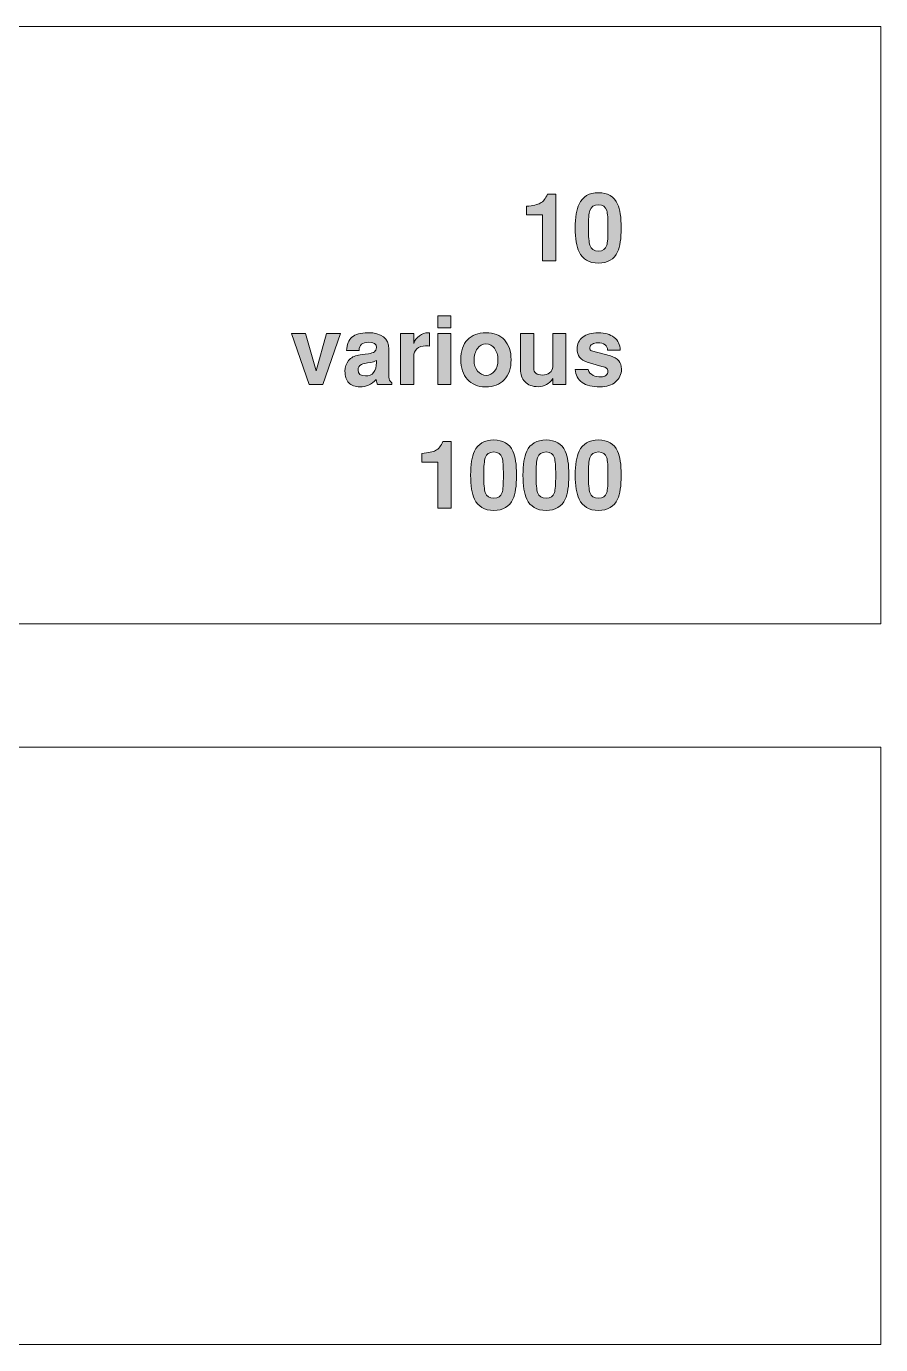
# Model space of a CAD drawing. Header units: inches. Extents: x 0.6 to 10.9, y -3.5 to -1.2.
# Drawn here: x 5.911 to 7.424, y -3.509 to -1.175 of the extents above; entities that cross this region are included whole.
import ezdxf

# ---------------------------------------------------------------- set-up
doc = ezdxf.new("R2010")
doc.units = ezdxf.units.IN
doc.header["$MEASUREMENT"] = 0
doc.layers.add('Layer 1', color=7, linetype='Continuous')

# ---------------------------------------------------------------- blocks, each defined once
blk = doc.blocks.new('block 4')
at = {"layer": 'Layer 1', "color": 7, "lineweight": 5, "true_color": 0xffffff}
for points in [[(4.9131, -2.0454), (4.6765, -2.0454), (4.6765, -2.2329), (4.455, -2.2329), (4.455, -2.0454), (4.4551, -2.0454), (4.0395, -2.0454), (4.0395, -2.0454), (4.0395, -1.8098), (4.0395, -1.8099), (4.227, -1.8098), (4.227, -1.5983), (4.0395, -1.5983), (4.0395, -1.3627), (4.0378, -1.3627), (4.4551, -1.3627), (4.4551, -1.1752), (4.6766, -1.1752), (4.6766, -1.3627), (4.9166, -1.3627), (4.9167, -1.3627), (4.9167, -1.1752), (7.4242, -1.1752), (7.4242, -2.2329), (4.9132, -2.2329), (4.9132, -2.0454)], [(5.0887, -1.8098), (5.0887, -1.5983), (4.9012, -1.5983), (4.9012, -1.8098), (5.0887, -1.8098)]]:
    blk.add_lwpolyline(points, dxfattribs=at)
blk = doc.blocks.new('block 5')
at = {"layer": 'Layer 1', "color": 7, "lineweight": 5, "true_color": 0xffffff}
blk.add_open_spline([(4.4586, -2.6384), (4.4586, -2.6384), (4.0355, -2.6384), (4.0355, -2.6384), (4.0355, -2.6384), (4.0355, -2.874), (4.0355, -2.874), (4.0355, -2.874), (4.0411, -2.874), (4.0411, -2.874), (4.0411, -2.874), (4.2286, -2.874), (4.2286, -2.874), (4.2286, -2.874), (4.2288, -2.874), (4.2288, -2.874), (4.2288, -2.874), (4.2288, -3.0855), (4.2288, -3.0855), (4.2288, -3.0855), (4.2236, -3.0855), (4.2236, -3.0855), (4.2236, -3.0855), (4.043, -3.0855), (4.043, -3.0855), (4.043, -3.0855), (4.043, -3.3211), (4.043, -3.3211), (4.043, -3.3211), (5.1007, -3.3211), (5.1007, -3.3211), (5.1007, -3.3211), (5.1007, -3.5086), (5.1007, -3.5086), (5.1007, -3.5086), (7.4242, -3.5086), (7.4242, -3.5086), (7.4242, -3.5086), (7.4242, -2.4509), (7.4242, -2.4509), (7.4242, -2.4509), (5.1007, -2.4509), (5.1007, -2.4509), (5.1007, -2.4509), (5.1007, -2.6384), (5.1007, -2.6384), (5.1007, -2.6384), (4.6801, -2.6384), (4.6801, -2.6384), (4.6801, -2.6384), (4.6801, -2.4509), (4.6801, -2.4509), (4.6801, -2.4509), (4.4586, -2.4509), (4.4586, -2.4509), (4.4586, -2.4509), (4.4586, -2.6384), (4.4586, -2.6384)], degree=3, knots=[0, 0, 0, 0, 1, 1, 1, 2, 2, 2, 3, 3, 3, 4, 4, 4, 5, 5, 5, 6, 6, 6, 7, 7, 7, 8, 8, 8, 9, 9, 9, 10, 10, 10, 11, 11, 11, 12, 12, 12, 13, 13, 13, 14, 14, 14, 15, 15, 15, 16, 16, 16, 17, 17, 17, 18, 18, 18, 19, 19, 19, 19], dxfattribs=at)
blk = doc.blocks.new('block 21')
at = {"layer": 'Layer 1', "true_color": 0xed1f24}
h = blk.add_hatch(color=240, dxfattribs=at)
h.dxf.hatch_style = 2
edge = h.paths.add_edge_path()
edge.add_spline(control_points=[(6.9646, -1.532), (6.9646, -1.551), (6.9624, -1.5651), (6.9582, -1.5743), (6.952, -1.5877), (6.9407, -1.5943), (6.9242, -1.5943), (6.9078, -1.5943), (6.8964, -1.5877), (6.8901, -1.5743), (6.8855, -1.5649), (6.8832, -1.5508), (6.8832, -1.532), (6.8832, -1.5132), (6.8855, -1.4991), (6.8901, -1.4897), (6.8964, -1.4763), (6.9078, -1.4697), (6.9242, -1.4697), (6.9407, -1.4697), (6.952, -1.4763), (6.9582, -1.4897), (6.9624, -1.4989), (6.9646, -1.513), (6.9646, -1.532)], knot_values=[0, 0, 0, 0, 1, 1, 1, 2, 2, 2, 3, 3, 3, 4, 4, 4, 5, 5, 5, 6, 6, 6, 7, 7, 7, 8, 8, 8, 8], degree=3, periodic=1)
edge = h.paths.add_edge_path()
edge.add_spline(control_points=[(6.9412, -1.532), (6.9412, -1.5162), (6.9405, -1.506), (6.9391, -1.5012), (6.9368, -1.4944), (6.9319, -1.491), (6.9242, -1.491), (6.9164, -1.491), (6.9114, -1.4944), (6.9091, -1.5012), (6.9074, -1.5062), (6.9066, -1.5165), (6.9066, -1.532), (6.9066, -1.5476), (6.9075, -1.5578), (6.9092, -1.5628), (6.9115, -1.5696), (6.9164, -1.573), (6.9242, -1.573), (6.9319, -1.573), (6.9368, -1.5696), (6.9391, -1.5628), (6.9405, -1.5581), (6.9412, -1.5478), (6.9412, -1.532)], knot_values=[0, 0, 0, 0, 1, 1, 1, 2, 2, 2, 3, 3, 3, 4, 4, 4, 5, 5, 5, 6, 6, 6, 7, 7, 7, 8, 8, 8, 8], degree=3, periodic=1)
h = blk.add_hatch(color=240, dxfattribs=at)
h.dxf.hatch_style = 2
edge = h.paths.add_edge_path()
edge.add_spline(control_points=[(6.8487, -1.5905), (6.8487, -1.5905), (6.8254, -1.5905), (6.8254, -1.5905), (6.8254, -1.5905), (6.8254, -1.5089), (6.8254, -1.5089), (6.8254, -1.5089), (6.7971, -1.5089), (6.7971, -1.5089), (6.7971, -1.5089), (6.7971, -1.4937), (6.7971, -1.4937), (6.8083, -1.4926), (6.8163, -1.4908), (6.8211, -1.4883), (6.8266, -1.4854), (6.8309, -1.48), (6.8339, -1.4724), (6.8339, -1.4724), (6.8487, -1.4724), (6.8487, -1.4724), (6.8487, -1.4724), (6.8487, -1.5905), (6.8487, -1.5905)], knot_values=[0, 0, 0, 0, 1, 1, 1, 2, 2, 2, 3, 3, 3, 4, 4, 4, 5, 5, 5, 6, 6, 6, 7, 7, 7, 8, 8, 8, 8], degree=3, periodic=1)
at = {"layer": 'Layer 1', "lineweight": 0}
for points in [[(6.9646, -1.532), (6.9646, -1.551), (6.9624, -1.5651), (6.9582, -1.5743), (6.952, -1.5877), (6.9407, -1.5943), (6.9242, -1.5943), (6.9078, -1.5943), (6.8964, -1.5877), (6.8901, -1.5743), (6.8855, -1.5649), (6.8832, -1.5508), (6.8832, -1.532), (6.8832, -1.5132), (6.8855, -1.4991), (6.8901, -1.4897), (6.8964, -1.4763), (6.9078, -1.4697), (6.9242, -1.4697), (6.9407, -1.4697), (6.952, -1.4763), (6.9582, -1.4897), (6.9624, -1.4989), (6.9646, -1.513), (6.9646, -1.532)], [(6.8487, -1.5905), (6.8487, -1.5905), (6.8254, -1.5905), (6.8254, -1.5905), (6.8254, -1.5905), (6.8254, -1.5089), (6.8254, -1.5089), (6.8254, -1.5089), (6.7971, -1.5089), (6.7971, -1.5089), (6.7971, -1.5089), (6.7971, -1.4937), (6.7971, -1.4937), (6.8083, -1.4926), (6.8163, -1.4908), (6.8211, -1.4883), (6.8266, -1.4854), (6.8309, -1.48), (6.8339, -1.4724), (6.8339, -1.4724), (6.8487, -1.4724), (6.8487, -1.4724), (6.8487, -1.4724), (6.8487, -1.5905), (6.8487, -1.5905)], [(6.9412, -1.532), (6.9412, -1.5162), (6.9405, -1.506), (6.9391, -1.5012), (6.9368, -1.4944), (6.9319, -1.491), (6.9242, -1.491), (6.9164, -1.491), (6.9114, -1.4944), (6.9091, -1.5012), (6.9074, -1.5062), (6.9066, -1.5165), (6.9066, -1.532), (6.9066, -1.5476), (6.9075, -1.5578), (6.9092, -1.5628), (6.9115, -1.5696), (6.9164, -1.573), (6.9242, -1.573), (6.9319, -1.573), (6.9368, -1.5696), (6.9391, -1.5628), (6.9405, -1.5581), (6.9412, -1.5478), (6.9412, -1.532)]]:
    blk.add_open_spline(points, degree=3, knots=[0, 0, 0, 0, 1, 1, 1, 2, 2, 2, 3, 3, 3, 4, 4, 4, 5, 5, 5, 6, 6, 6, 7, 7, 7, 8, 8, 8, 8], dxfattribs=at)
blk = doc.blocks.new('block 23')
at = {"layer": 'Layer 1', "true_color": 0xed1f24}
h = blk.add_hatch(color=240, dxfattribs=at)
h.dxf.hatch_style = 2
h.paths.add_polyline_path([(6.6629, -1.7087), (6.6396, -1.7087), (6.6396, -1.6878), (6.6629, -1.6878)])
h.paths.add_polyline_path([(6.6629, -1.8093), (6.6396, -1.8093), (6.6396, -1.719), (6.6629, -1.719)])
h = blk.add_hatch(color=240, dxfattribs=at)
h.dxf.hatch_style = 2
h.paths.add_polyline_path([(6.4676, -1.719), (6.4362, -1.8093), (6.4117, -1.8093), (6.3806, -1.719), (6.4052, -1.719), (6.4241, -1.7851), (6.4429, -1.719)])
h = blk.add_hatch(color=240, dxfattribs=at)
h.dxf.hatch_style = 2
edge = h.paths.add_edge_path()
edge.add_spline(control_points=[(6.5582, -1.8093), (6.5582, -1.8093), (6.5334, -1.8093), (6.5334, -1.8093), (6.5323, -1.8075), (6.5315, -1.8046), (6.5309, -1.8005), (6.5223, -1.809), (6.5127, -1.8133), (6.5021, -1.8133), (6.4934, -1.8133), (6.4868, -1.8109), (6.4822, -1.8061), (6.4777, -1.8012), (6.4754, -1.7944), (6.4754, -1.7855), (6.4754, -1.7782), (6.4776, -1.7719), (6.4819, -1.7667), (6.4862, -1.7614), (6.4921, -1.7583), (6.4994, -1.7572), (6.5028, -1.7567), (6.5087, -1.7559), (6.5169, -1.7548), (6.5218, -1.754), (6.5253, -1.7528), (6.5275, -1.7512), (6.5296, -1.7496), (6.5308, -1.747), (6.5311, -1.7435), (6.5314, -1.7374), (6.5266, -1.7343), (6.5166, -1.7343), (6.5061, -1.7343), (6.5007, -1.7392), (6.5004, -1.749), (6.5004, -1.749), (6.4782, -1.749), (6.4782, -1.749), (6.4787, -1.7383), (6.4819, -1.7304), (6.4878, -1.7252), (6.4938, -1.7201), (6.5031, -1.7175), (6.5157, -1.7175), (6.5406, -1.7175), (6.5531, -1.7271), (6.5531, -1.7463), (6.5531, -1.7463), (6.5531, -1.7961), (6.5531, -1.7961), (6.5531, -1.8), (6.5548, -1.8034), (6.5582, -1.8063), (6.5582, -1.8063), (6.5582, -1.8093), (6.5582, -1.8093)], knot_values=[0, 0, 0, 0, 1, 1, 1, 2, 2, 2, 3, 3, 3, 4, 4, 4, 5, 5, 5, 6, 6, 6, 7, 7, 7, 8, 8, 8, 9, 9, 9, 10, 10, 10, 11, 11, 11, 12, 12, 12, 13, 13, 13, 14, 14, 14, 15, 15, 15, 16, 16, 16, 17, 17, 17, 18, 18, 18, 19, 19, 19, 19], degree=3, periodic=1)
edge = h.paths.add_edge_path()
edge.add_spline(control_points=[(6.5311, -1.77), (6.5311, -1.77), (6.5311, -1.7665), (6.5311, -1.7665), (6.5277, -1.7684), (6.5243, -1.7695), (6.5208, -1.77), (6.5127, -1.771), (6.5072, -1.7722), (6.5044, -1.7737), (6.5005, -1.7755), (6.4986, -1.7789), (6.4986, -1.7837), (6.4986, -1.7905), (6.5029, -1.794), (6.5115, -1.794), (6.5245, -1.794), (6.5311, -1.786), (6.5311, -1.77)], knot_values=[0, 0, 0, 0, 1, 1, 1, 2, 2, 2, 3, 3, 3, 4, 4, 4, 5, 5, 5, 6, 6, 6, 6], degree=3, periodic=1)
h = blk.add_hatch(color=240, dxfattribs=at)
h.dxf.hatch_style = 2
edge = h.paths.add_edge_path()
edge.add_spline(control_points=[(6.6251, -1.7411), (6.6219, -1.7408), (6.6197, -1.7407), (6.6182, -1.7407), (6.6117, -1.7407), (6.6065, -1.7424), (6.6028, -1.7459), (6.5991, -1.7494), (6.5972, -1.7538), (6.5972, -1.7592), (6.5972, -1.7592), (6.5972, -1.8093), (6.5972, -1.8093), (6.5972, -1.8093), (6.5739, -1.8093), (6.5739, -1.8093), (6.5739, -1.8093), (6.5739, -1.719), (6.5739, -1.719), (6.5739, -1.719), (6.5972, -1.719), (6.5972, -1.719), (6.5972, -1.719), (6.5972, -1.7365), (6.5972, -1.7365), (6.5989, -1.7312), (6.6022, -1.7267), (6.6072, -1.723), (6.6122, -1.7193), (6.6172, -1.7175), (6.6222, -1.7175), (6.6228, -1.7175), (6.6237, -1.7176), (6.6251, -1.7178), (6.6251, -1.7178), (6.6251, -1.7411), (6.6251, -1.7411)], knot_values=[0, 0, 0, 0, 1, 1, 1, 2, 2, 2, 3, 3, 3, 4, 4, 4, 5, 5, 5, 6, 6, 6, 7, 7, 7, 8, 8, 8, 9, 9, 9, 10, 10, 10, 11, 11, 11, 12, 12, 12, 12], degree=3, periodic=1)
h = blk.add_hatch(color=240, dxfattribs=at)
h.dxf.hatch_style = 2
edge = h.paths.add_edge_path()
edge.add_spline(control_points=[(6.7696, -1.7653), (6.7696, -1.7805), (6.7656, -1.7923), (6.7576, -1.8007), (6.7497, -1.809), (6.7385, -1.8132), (6.7241, -1.8132), (6.7106, -1.8132), (6.7, -1.8088), (6.6922, -1.8002), (6.6844, -1.7915), (6.6806, -1.7796), (6.6806, -1.7647), (6.6806, -1.7499), (6.6844, -1.7383), (6.6922, -1.73), (6.7, -1.7217), (6.711, -1.7175), (6.7251, -1.7175), (6.7391, -1.7175), (6.75, -1.7217), (6.7578, -1.7302), (6.7656, -1.7386), (6.7696, -1.7503), (6.7696, -1.7653)], knot_values=[0, 0, 0, 0, 1, 1, 1, 2, 2, 2, 3, 3, 3, 4, 4, 4, 5, 5, 5, 6, 6, 6, 7, 7, 7, 8, 8, 8, 8], degree=3, periodic=1)
edge = h.paths.add_edge_path()
edge.add_spline(control_points=[(6.7462, -1.7654), (6.7462, -1.7571), (6.7442, -1.7503), (6.7402, -1.7451), (6.7362, -1.7399), (6.7312, -1.7373), (6.7251, -1.7373), (6.7189, -1.7373), (6.7139, -1.7401), (6.71, -1.7456), (6.706, -1.7512), (6.7041, -1.7583), (6.7041, -1.7669), (6.7041, -1.7741), (6.7061, -1.7802), (6.7103, -1.7853), (6.7145, -1.7904), (6.7195, -1.793), (6.7254, -1.793), (6.7315, -1.793), (6.7365, -1.7904), (6.7404, -1.7853), (6.7443, -1.7801), (6.7462, -1.7735), (6.7462, -1.7654)], knot_values=[0, 0, 0, 0, 1, 1, 1, 2, 2, 2, 3, 3, 3, 4, 4, 4, 5, 5, 5, 6, 6, 6, 7, 7, 7, 8, 8, 8, 8], degree=3, periodic=1)
h = blk.add_hatch(color=240, dxfattribs=at)
h.dxf.hatch_style = 2
edge = h.paths.add_edge_path()
edge.add_spline(control_points=[(6.8667, -1.8093), (6.8667, -1.8093), (6.8434, -1.8093), (6.8434, -1.8093), (6.8434, -1.8093), (6.8434, -1.7985), (6.8434, -1.7985), (6.8373, -1.8082), (6.8286, -1.813), (6.8174, -1.813), (6.8074, -1.813), (6.7996, -1.81), (6.7941, -1.804), (6.7888, -1.7984), (6.7862, -1.7913), (6.7862, -1.7825), (6.7862, -1.7825), (6.7862, -1.719), (6.7862, -1.719), (6.7862, -1.719), (6.8096, -1.719), (6.8096, -1.719), (6.8096, -1.719), (6.8096, -1.7807), (6.8096, -1.7807), (6.8096, -1.7843), (6.8109, -1.7872), (6.8137, -1.7893), (6.8165, -1.7914), (6.8202, -1.7925), (6.8249, -1.7925), (6.8299, -1.7925), (6.8342, -1.791), (6.8379, -1.7882), (6.8416, -1.7853), (6.8434, -1.7819), (6.8434, -1.778), (6.8434, -1.778), (6.8434, -1.719), (6.8434, -1.719), (6.8434, -1.719), (6.8667, -1.719), (6.8667, -1.719), (6.8667, -1.719), (6.8667, -1.8093), (6.8667, -1.8093)], knot_values=[0, 0, 0, 0, 1, 1, 1, 2, 2, 2, 3, 3, 3, 4, 4, 4, 5, 5, 5, 6, 6, 6, 7, 7, 7, 8, 8, 8, 9, 9, 9, 10, 10, 10, 11, 11, 11, 12, 12, 12, 13, 13, 13, 14, 14, 14, 15, 15, 15, 15], degree=3, periodic=1)
h = blk.add_hatch(color=240, dxfattribs=at)
h.dxf.hatch_style = 2
edge = h.paths.add_edge_path()
edge.add_spline(control_points=[(6.9651, -1.7818), (6.9651, -1.7912), (6.9616, -1.7987), (6.9547, -1.8046), (6.9478, -1.8104), (6.9387, -1.8133), (6.9274, -1.8133), (6.9135, -1.8133), (6.9028, -1.8107), (6.8953, -1.8054), (6.8878, -1.8001), (6.8838, -1.7926), (6.8832, -1.7828), (6.8832, -1.7828), (6.9062, -1.7828), (6.9062, -1.7828), (6.9071, -1.7874), (6.9101, -1.7908), (6.9151, -1.793), (6.919, -1.7949), (6.9236, -1.7958), (6.9289, -1.7958), (6.9323, -1.7958), (6.9352, -1.7949), (6.9375, -1.793), (6.9398, -1.7911), (6.9409, -1.7888), (6.9409, -1.7861), (6.9409, -1.7834), (6.9401, -1.7814), (6.9386, -1.7802), (6.9374, -1.7793), (6.9346, -1.7782), (6.9304, -1.777), (6.9304, -1.777), (6.9041, -1.7694), (6.9041, -1.7694), (6.8924, -1.766), (6.8866, -1.7582), (6.8866, -1.746), (6.8866, -1.7374), (6.8899, -1.7305), (6.8966, -1.7253), (6.9032, -1.7201), (6.9124, -1.7175), (6.9242, -1.7175), (6.9357, -1.7175), (6.9449, -1.7203), (6.952, -1.7258), (6.959, -1.7314), (6.9626, -1.7388), (6.9627, -1.7482), (6.9627, -1.7482), (6.9402, -1.7482), (6.9402, -1.7482), (6.9406, -1.7443), (6.9392, -1.7411), (6.9361, -1.7387), (6.9331, -1.7363), (6.9285, -1.7352), (6.9224, -1.7352), (6.9191, -1.7352), (6.9161, -1.7359), (6.9136, -1.7375), (6.9106, -1.7392), (6.9091, -1.7413), (6.9091, -1.744), (6.9091, -1.747), (6.9101, -1.7488), (6.9121, -1.7493), (6.9121, -1.7493), (6.9454, -1.7585), (6.9454, -1.7585), (6.9585, -1.762), (6.9651, -1.7698), (6.9651, -1.7818)], knot_values=[0, 0, 0, 0, 1, 1, 1, 2, 2, 2, 3, 3, 3, 4, 4, 4, 5, 5, 5, 6, 6, 6, 7, 7, 7, 8, 8, 8, 9, 9, 9, 10, 10, 10, 11, 11, 11, 12, 12, 12, 13, 13, 13, 14, 14, 14, 15, 15, 15, 16, 16, 16, 17, 17, 17, 18, 18, 18, 19, 19, 19, 20, 20, 20, 21, 21, 21, 22, 22, 22, 23, 23, 23, 24, 24, 24, 25, 25, 25, 25], degree=3, periodic=1)
at = {"layer": 'Layer 1', "lineweight": 0}
for points in [[(6.6629, -1.7087), (6.6396, -1.7087), (6.6396, -1.6878), (6.6629, -1.6878), (6.6629, -1.7087)], [(6.4676, -1.719), (6.4362, -1.8093), (6.4117, -1.8093), (6.3806, -1.719), (6.4052, -1.719), (6.4241, -1.7851), (6.4429, -1.719), (6.4676, -1.719)], [(6.6629, -1.8093), (6.6396, -1.8093), (6.6396, -1.719), (6.6629, -1.719), (6.6629, -1.8093)]]:
    blk.add_lwpolyline(points, dxfattribs=at)
for points, knots in [([(6.5582, -1.8093), (6.5582, -1.8093), (6.5334, -1.8093), (6.5334, -1.8093), (6.5323, -1.8075), (6.5315, -1.8046), (6.5309, -1.8005), (6.5223, -1.809), (6.5127, -1.8133), (6.5021, -1.8133), (6.4934, -1.8133), (6.4868, -1.8109), (6.4822, -1.8061), (6.4777, -1.8012), (6.4754, -1.7944), (6.4754, -1.7855), (6.4754, -1.7782), (6.4776, -1.7719), (6.4819, -1.7667), (6.4862, -1.7614), (6.4921, -1.7583), (6.4994, -1.7572), (6.5028, -1.7567), (6.5087, -1.7559), (6.5169, -1.7548), (6.5218, -1.754), (6.5253, -1.7528), (6.5275, -1.7512), (6.5296, -1.7496), (6.5308, -1.747), (6.5311, -1.7435), (6.5314, -1.7374), (6.5266, -1.7343), (6.5166, -1.7343), (6.5061, -1.7343), (6.5007, -1.7392), (6.5004, -1.749), (6.5004, -1.749), (6.4782, -1.749), (6.4782, -1.749), (6.4787, -1.7383), (6.4819, -1.7304), (6.4878, -1.7252), (6.4938, -1.7201), (6.5031, -1.7175), (6.5157, -1.7175), (6.5406, -1.7175), (6.5531, -1.7271), (6.5531, -1.7463), (6.5531, -1.7463), (6.5531, -1.7961), (6.5531, -1.7961), (6.5531, -1.8), (6.5548, -1.8034), (6.5582, -1.8063), (6.5582, -1.8063), (6.5582, -1.8093), (6.5582, -1.8093)], [0, 0, 0, 0, 1, 1, 1, 2, 2, 2, 3, 3, 3, 4, 4, 4, 5, 5, 5, 6, 6, 6, 7, 7, 7, 8, 8, 8, 9, 9, 9, 10, 10, 10, 11, 11, 11, 12, 12, 12, 13, 13, 13, 14, 14, 14, 15, 15, 15, 16, 16, 16, 17, 17, 17, 18, 18, 18, 19, 19, 19, 19]), ([(6.6251, -1.7411), (6.6219, -1.7408), (6.6197, -1.7407), (6.6182, -1.7407), (6.6117, -1.7407), (6.6065, -1.7424), (6.6028, -1.7459), (6.5991, -1.7494), (6.5972, -1.7538), (6.5972, -1.7592), (6.5972, -1.7592), (6.5972, -1.8093), (6.5972, -1.8093), (6.5972, -1.8093), (6.5739, -1.8093), (6.5739, -1.8093), (6.5739, -1.8093), (6.5739, -1.719), (6.5739, -1.719), (6.5739, -1.719), (6.5972, -1.719), (6.5972, -1.719), (6.5972, -1.719), (6.5972, -1.7365), (6.5972, -1.7365), (6.5989, -1.7312), (6.6022, -1.7267), (6.6072, -1.723), (6.6122, -1.7193), (6.6172, -1.7175), (6.6222, -1.7175), (6.6228, -1.7175), (6.6237, -1.7176), (6.6251, -1.7178), (6.6251, -1.7178), (6.6251, -1.7411), (6.6251, -1.7411)], [0, 0, 0, 0, 1, 1, 1, 2, 2, 2, 3, 3, 3, 4, 4, 4, 5, 5, 5, 6, 6, 6, 7, 7, 7, 8, 8, 8, 9, 9, 9, 10, 10, 10, 11, 11, 11, 12, 12, 12, 12]), ([(6.7696, -1.7653), (6.7696, -1.7805), (6.7656, -1.7923), (6.7576, -1.8007), (6.7497, -1.809), (6.7385, -1.8132), (6.7241, -1.8132), (6.7106, -1.8132), (6.7, -1.8088), (6.6922, -1.8002), (6.6844, -1.7915), (6.6806, -1.7796), (6.6806, -1.7647), (6.6806, -1.7499), (6.6844, -1.7383), (6.6922, -1.73), (6.7, -1.7217), (6.711, -1.7175), (6.7251, -1.7175), (6.7391, -1.7175), (6.75, -1.7217), (6.7578, -1.7302), (6.7656, -1.7386), (6.7696, -1.7503), (6.7696, -1.7653)], [0, 0, 0, 0, 1, 1, 1, 2, 2, 2, 3, 3, 3, 4, 4, 4, 5, 5, 5, 6, 6, 6, 7, 7, 7, 8, 8, 8, 8]), ([(6.8667, -1.8093), (6.8667, -1.8093), (6.8434, -1.8093), (6.8434, -1.8093), (6.8434, -1.8093), (6.8434, -1.7985), (6.8434, -1.7985), (6.8373, -1.8082), (6.8286, -1.813), (6.8174, -1.813), (6.8074, -1.813), (6.7996, -1.81), (6.7941, -1.804), (6.7888, -1.7984), (6.7862, -1.7913), (6.7862, -1.7825), (6.7862, -1.7825), (6.7862, -1.719), (6.7862, -1.719), (6.7862, -1.719), (6.8096, -1.719), (6.8096, -1.719), (6.8096, -1.719), (6.8096, -1.7807), (6.8096, -1.7807), (6.8096, -1.7843), (6.8109, -1.7872), (6.8137, -1.7893), (6.8165, -1.7914), (6.8202, -1.7925), (6.8249, -1.7925), (6.8299, -1.7925), (6.8342, -1.791), (6.8379, -1.7882), (6.8416, -1.7853), (6.8434, -1.7819), (6.8434, -1.778), (6.8434, -1.778), (6.8434, -1.719), (6.8434, -1.719), (6.8434, -1.719), (6.8667, -1.719), (6.8667, -1.719), (6.8667, -1.719), (6.8667, -1.8093), (6.8667, -1.8093)], [0, 0, 0, 0, 1, 1, 1, 2, 2, 2, 3, 3, 3, 4, 4, 4, 5, 5, 5, 6, 6, 6, 7, 7, 7, 8, 8, 8, 9, 9, 9, 10, 10, 10, 11, 11, 11, 12, 12, 12, 13, 13, 13, 14, 14, 14, 15, 15, 15, 15]), ([(6.9651, -1.7818), (6.9651, -1.7912), (6.9616, -1.7987), (6.9547, -1.8046), (6.9478, -1.8104), (6.9387, -1.8133), (6.9274, -1.8133), (6.9135, -1.8133), (6.9028, -1.8107), (6.8953, -1.8054), (6.8878, -1.8001), (6.8838, -1.7926), (6.8832, -1.7828), (6.8832, -1.7828), (6.9062, -1.7828), (6.9062, -1.7828), (6.9071, -1.7874), (6.9101, -1.7908), (6.9151, -1.793), (6.919, -1.7949), (6.9236, -1.7958), (6.9289, -1.7958), (6.9323, -1.7958), (6.9352, -1.7949), (6.9375, -1.793), (6.9398, -1.7911), (6.9409, -1.7888), (6.9409, -1.7861), (6.9409, -1.7834), (6.9401, -1.7814), (6.9386, -1.7802), (6.9374, -1.7793), (6.9346, -1.7782), (6.9304, -1.777), (6.9304, -1.777), (6.9041, -1.7694), (6.9041, -1.7694), (6.8924, -1.766), (6.8866, -1.7582), (6.8866, -1.746), (6.8866, -1.7374), (6.8899, -1.7305), (6.8966, -1.7253), (6.9032, -1.7201), (6.9124, -1.7175), (6.9242, -1.7175), (6.9357, -1.7175), (6.9449, -1.7203), (6.952, -1.7258), (6.959, -1.7314), (6.9626, -1.7388), (6.9627, -1.7482), (6.9627, -1.7482), (6.9402, -1.7482), (6.9402, -1.7482), (6.9406, -1.7443), (6.9392, -1.7411), (6.9361, -1.7387), (6.9331, -1.7363), (6.9285, -1.7352), (6.9224, -1.7352), (6.9191, -1.7352), (6.9161, -1.7359), (6.9136, -1.7375), (6.9106, -1.7392), (6.9091, -1.7413), (6.9091, -1.744), (6.9091, -1.747), (6.9101, -1.7488), (6.9121, -1.7493), (6.9121, -1.7493), (6.9454, -1.7585), (6.9454, -1.7585), (6.9585, -1.762), (6.9651, -1.7698), (6.9651, -1.7818)], [0, 0, 0, 0, 1, 1, 1, 2, 2, 2, 3, 3, 3, 4, 4, 4, 5, 5, 5, 6, 6, 6, 7, 7, 7, 8, 8, 8, 9, 9, 9, 10, 10, 10, 11, 11, 11, 12, 12, 12, 13, 13, 13, 14, 14, 14, 15, 15, 15, 16, 16, 16, 17, 17, 17, 18, 18, 18, 19, 19, 19, 20, 20, 20, 21, 21, 21, 22, 22, 22, 23, 23, 23, 24, 24, 24, 25, 25, 25, 25]), ([(6.7462, -1.7654), (6.7462, -1.7571), (6.7442, -1.7503), (6.7402, -1.7451), (6.7362, -1.7399), (6.7312, -1.7373), (6.7251, -1.7373), (6.7189, -1.7373), (6.7139, -1.7401), (6.71, -1.7456), (6.706, -1.7512), (6.7041, -1.7583), (6.7041, -1.7669), (6.7041, -1.7741), (6.7061, -1.7802), (6.7103, -1.7853), (6.7145, -1.7904), (6.7195, -1.793), (6.7254, -1.793), (6.7315, -1.793), (6.7365, -1.7904), (6.7404, -1.7853), (6.7443, -1.7801), (6.7462, -1.7735), (6.7462, -1.7654)], [0, 0, 0, 0, 1, 1, 1, 2, 2, 2, 3, 3, 3, 4, 4, 4, 5, 5, 5, 6, 6, 6, 7, 7, 7, 8, 8, 8, 8]), ([(6.5311, -1.77), (6.5311, -1.77), (6.5311, -1.7665), (6.5311, -1.7665), (6.5277, -1.7684), (6.5243, -1.7695), (6.5208, -1.77), (6.5127, -1.771), (6.5072, -1.7722), (6.5044, -1.7737), (6.5005, -1.7755), (6.4986, -1.7789), (6.4986, -1.7837), (6.4986, -1.7905), (6.5029, -1.794), (6.5115, -1.794), (6.5245, -1.794), (6.5311, -1.786), (6.5311, -1.77)], [0, 0, 0, 0, 1, 1, 1, 2, 2, 2, 3, 3, 3, 4, 4, 4, 5, 5, 5, 6, 6, 6, 6])]:
    blk.add_open_spline(points, degree=3, knots=knots, dxfattribs=at)
blk = doc.blocks.new('block 25')
at = {"layer": 'Layer 1', "true_color": 0xed1f24}
h = blk.add_hatch(color=240, dxfattribs=at)
h.dxf.hatch_style = 2
edge = h.paths.add_edge_path()
edge.add_spline(control_points=[(6.6634, -2.0281), (6.6634, -2.0281), (6.6401, -2.0281), (6.6401, -2.0281), (6.6401, -2.0281), (6.6401, -1.9465), (6.6401, -1.9465), (6.6401, -1.9465), (6.6117, -1.9465), (6.6117, -1.9465), (6.6117, -1.9465), (6.6117, -1.9313), (6.6117, -1.9313), (6.6229, -1.9302), (6.6309, -1.9284), (6.6357, -1.926), (6.6413, -1.923), (6.6456, -1.9176), (6.6486, -1.91), (6.6486, -1.91), (6.6634, -1.91), (6.6634, -1.91), (6.6634, -1.91), (6.6634, -2.0281), (6.6634, -2.0281)], knot_values=[0, 0, 0, 0, 1, 1, 1, 2, 2, 2, 3, 3, 3, 4, 4, 4, 5, 5, 5, 6, 6, 6, 7, 7, 7, 8, 8, 8, 8], degree=3, periodic=1)
h = blk.add_hatch(color=240, dxfattribs=at)
h.dxf.hatch_style = 2
edge = h.paths.add_edge_path()
edge.add_spline(control_points=[(6.7792, -1.9696), (6.7792, -1.9886), (6.7771, -2.0027), (6.7729, -2.012), (6.7667, -2.0253), (6.7553, -2.032), (6.7389, -2.032), (6.7224, -2.032), (6.7111, -2.0253), (6.7047, -2.012), (6.7002, -2.0025), (6.6979, -1.9884), (6.6979, -1.9696), (6.6979, -1.9508), (6.7002, -1.9367), (6.7047, -1.9273), (6.7111, -1.914), (6.7224, -1.9073), (6.7389, -1.9073), (6.7553, -1.9073), (6.7667, -1.914), (6.7729, -1.9273), (6.7771, -1.9365), (6.7792, -1.9506), (6.7792, -1.9696)], knot_values=[0, 0, 0, 0, 1, 1, 1, 2, 2, 2, 3, 3, 3, 4, 4, 4, 5, 5, 5, 6, 6, 6, 7, 7, 7, 8, 8, 8, 8], degree=3, periodic=1)
edge = h.paths.add_edge_path()
edge.add_spline(control_points=[(6.7559, -1.9696), (6.7559, -1.9539), (6.7552, -1.9436), (6.7537, -1.9388), (6.7515, -1.932), (6.7466, -1.9286), (6.7389, -1.9286), (6.7311, -1.9286), (6.7261, -1.932), (6.7237, -1.9388), (6.7221, -1.9438), (6.7212, -1.9541), (6.7212, -1.9696), (6.7212, -1.9852), (6.7221, -1.9955), (6.7239, -2.0005), (6.7261, -2.0072), (6.7311, -2.0106), (6.7389, -2.0106), (6.7466, -2.0106), (6.7515, -2.0072), (6.7537, -2.0005), (6.7552, -1.9957), (6.7559, -1.9854), (6.7559, -1.9696)], knot_values=[0, 0, 0, 0, 1, 1, 1, 2, 2, 2, 3, 3, 3, 4, 4, 4, 5, 5, 5, 6, 6, 6, 7, 7, 7, 8, 8, 8, 8], degree=3, periodic=1)
h = blk.add_hatch(color=240, dxfattribs=at)
h.dxf.hatch_style = 2
edge = h.paths.add_edge_path()
edge.add_spline(control_points=[(6.8719, -1.9696), (6.8719, -1.9886), (6.8698, -2.0027), (6.8656, -2.012), (6.8593, -2.0253), (6.848, -2.032), (6.8316, -2.032), (6.8151, -2.032), (6.8037, -2.0253), (6.7974, -2.012), (6.7928, -2.0025), (6.7906, -1.9884), (6.7906, -1.9696), (6.7906, -1.9508), (6.7928, -1.9367), (6.7974, -1.9273), (6.8037, -1.914), (6.8151, -1.9073), (6.8316, -1.9073), (6.848, -1.9073), (6.8593, -1.914), (6.8656, -1.9273), (6.8698, -1.9365), (6.8719, -1.9506), (6.8719, -1.9696)], knot_values=[0, 0, 0, 0, 1, 1, 1, 2, 2, 2, 3, 3, 3, 4, 4, 4, 5, 5, 5, 6, 6, 6, 7, 7, 7, 8, 8, 8, 8], degree=3, periodic=1)
edge = h.paths.add_edge_path()
edge.add_spline(control_points=[(6.8486, -1.9696), (6.8486, -1.9539), (6.8478, -1.9436), (6.8464, -1.9388), (6.8442, -1.932), (6.8392, -1.9286), (6.8316, -1.9286), (6.8238, -1.9286), (6.8187, -1.932), (6.8164, -1.9388), (6.8147, -1.9438), (6.8139, -1.9541), (6.8139, -1.9696), (6.8139, -1.9852), (6.8148, -1.9955), (6.8166, -2.0005), (6.8188, -2.0072), (6.8238, -2.0106), (6.8316, -2.0106), (6.8392, -2.0106), (6.8442, -2.0072), (6.8464, -2.0005), (6.8478, -1.9957), (6.8486, -1.9854), (6.8486, -1.9696)], knot_values=[0, 0, 0, 0, 1, 1, 1, 2, 2, 2, 3, 3, 3, 4, 4, 4, 5, 5, 5, 6, 6, 6, 7, 7, 7, 8, 8, 8, 8], degree=3, periodic=1)
h = blk.add_hatch(color=240, dxfattribs=at)
h.dxf.hatch_style = 2
edge = h.paths.add_edge_path()
edge.add_spline(control_points=[(6.9646, -1.9696), (6.9646, -1.9886), (6.9624, -2.0027), (6.9582, -2.012), (6.952, -2.0253), (6.9407, -2.032), (6.9242, -2.032), (6.9078, -2.032), (6.8964, -2.0253), (6.8901, -2.012), (6.8855, -2.0025), (6.8832, -1.9884), (6.8832, -1.9696), (6.8832, -1.9508), (6.8855, -1.9367), (6.8901, -1.9273), (6.8964, -1.914), (6.9078, -1.9073), (6.9242, -1.9073), (6.9407, -1.9073), (6.952, -1.914), (6.9582, -1.9273), (6.9624, -1.9365), (6.9646, -1.9506), (6.9646, -1.9696)], knot_values=[0, 0, 0, 0, 1, 1, 1, 2, 2, 2, 3, 3, 3, 4, 4, 4, 5, 5, 5, 6, 6, 6, 7, 7, 7, 8, 8, 8, 8], degree=3, periodic=1)
edge = h.paths.add_edge_path()
edge.add_spline(control_points=[(6.9412, -1.9696), (6.9412, -1.9539), (6.9405, -1.9436), (6.9391, -1.9388), (6.9368, -1.932), (6.9319, -1.9286), (6.9242, -1.9286), (6.9164, -1.9286), (6.9114, -1.932), (6.9091, -1.9388), (6.9074, -1.9438), (6.9066, -1.9541), (6.9066, -1.9696), (6.9066, -1.9852), (6.9075, -1.9955), (6.9092, -2.0005), (6.9115, -2.0072), (6.9164, -2.0106), (6.9242, -2.0106), (6.9319, -2.0106), (6.9368, -2.0072), (6.9391, -2.0005), (6.9405, -1.9957), (6.9412, -1.9854), (6.9412, -1.9696)], knot_values=[0, 0, 0, 0, 1, 1, 1, 2, 2, 2, 3, 3, 3, 4, 4, 4, 5, 5, 5, 6, 6, 6, 7, 7, 7, 8, 8, 8, 8], degree=3, periodic=1)
at = {"layer": 'Layer 1', "lineweight": 0}
for points in [[(6.6634, -2.0281), (6.6634, -2.0281), (6.6401, -2.0281), (6.6401, -2.0281), (6.6401, -2.0281), (6.6401, -1.9465), (6.6401, -1.9465), (6.6401, -1.9465), (6.6117, -1.9465), (6.6117, -1.9465), (6.6117, -1.9465), (6.6117, -1.9313), (6.6117, -1.9313), (6.6229, -1.9302), (6.6309, -1.9284), (6.6357, -1.926), (6.6413, -1.923), (6.6456, -1.9176), (6.6486, -1.91), (6.6486, -1.91), (6.6634, -1.91), (6.6634, -1.91), (6.6634, -1.91), (6.6634, -2.0281), (6.6634, -2.0281)], [(6.7792, -1.9696), (6.7792, -1.9886), (6.7771, -2.0027), (6.7729, -2.012), (6.7667, -2.0253), (6.7553, -2.032), (6.7389, -2.032), (6.7224, -2.032), (6.7111, -2.0253), (6.7047, -2.012), (6.7002, -2.0025), (6.6979, -1.9884), (6.6979, -1.9696), (6.6979, -1.9508), (6.7002, -1.9367), (6.7047, -1.9273), (6.7111, -1.914), (6.7224, -1.9073), (6.7389, -1.9073), (6.7553, -1.9073), (6.7667, -1.914), (6.7729, -1.9273), (6.7771, -1.9365), (6.7792, -1.9506), (6.7792, -1.9696)], [(6.8719, -1.9696), (6.8719, -1.9886), (6.8698, -2.0027), (6.8656, -2.012), (6.8593, -2.0253), (6.848, -2.032), (6.8316, -2.032), (6.8151, -2.032), (6.8037, -2.0253), (6.7974, -2.012), (6.7928, -2.0025), (6.7906, -1.9884), (6.7906, -1.9696), (6.7906, -1.9508), (6.7928, -1.9367), (6.7974, -1.9273), (6.8037, -1.914), (6.8151, -1.9073), (6.8316, -1.9073), (6.848, -1.9073), (6.8593, -1.914), (6.8656, -1.9273), (6.8698, -1.9365), (6.8719, -1.9506), (6.8719, -1.9696)], [(6.9646, -1.9696), (6.9646, -1.9886), (6.9624, -2.0027), (6.9582, -2.012), (6.952, -2.0253), (6.9407, -2.032), (6.9242, -2.032), (6.9078, -2.032), (6.8964, -2.0253), (6.8901, -2.012), (6.8855, -2.0025), (6.8832, -1.9884), (6.8832, -1.9696), (6.8832, -1.9508), (6.8855, -1.9367), (6.8901, -1.9273), (6.8964, -1.914), (6.9078, -1.9073), (6.9242, -1.9073), (6.9407, -1.9073), (6.952, -1.914), (6.9582, -1.9273), (6.9624, -1.9365), (6.9646, -1.9506), (6.9646, -1.9696)], [(6.7559, -1.9696), (6.7559, -1.9539), (6.7552, -1.9436), (6.7537, -1.9388), (6.7515, -1.932), (6.7466, -1.9286), (6.7389, -1.9286), (6.7311, -1.9286), (6.7261, -1.932), (6.7237, -1.9388), (6.7221, -1.9438), (6.7212, -1.9541), (6.7212, -1.9696), (6.7212, -1.9852), (6.7221, -1.9955), (6.7239, -2.0005), (6.7261, -2.0072), (6.7311, -2.0106), (6.7389, -2.0106), (6.7466, -2.0106), (6.7515, -2.0072), (6.7537, -2.0005), (6.7552, -1.9957), (6.7559, -1.9854), (6.7559, -1.9696)], [(6.8486, -1.9696), (6.8486, -1.9539), (6.8478, -1.9436), (6.8464, -1.9388), (6.8442, -1.932), (6.8392, -1.9286), (6.8316, -1.9286), (6.8238, -1.9286), (6.8187, -1.932), (6.8164, -1.9388), (6.8147, -1.9438), (6.8139, -1.9541), (6.8139, -1.9696), (6.8139, -1.9852), (6.8148, -1.9955), (6.8166, -2.0005), (6.8188, -2.0072), (6.8238, -2.0106), (6.8316, -2.0106), (6.8392, -2.0106), (6.8442, -2.0072), (6.8464, -2.0005), (6.8478, -1.9957), (6.8486, -1.9854), (6.8486, -1.9696)], [(6.9412, -1.9696), (6.9412, -1.9539), (6.9405, -1.9436), (6.9391, -1.9388), (6.9368, -1.932), (6.9319, -1.9286), (6.9242, -1.9286), (6.9164, -1.9286), (6.9114, -1.932), (6.9091, -1.9388), (6.9074, -1.9438), (6.9066, -1.9541), (6.9066, -1.9696), (6.9066, -1.9852), (6.9075, -1.9955), (6.9092, -2.0005), (6.9115, -2.0072), (6.9164, -2.0106), (6.9242, -2.0106), (6.9319, -2.0106), (6.9368, -2.0072), (6.9391, -2.0005), (6.9405, -1.9957), (6.9412, -1.9854), (6.9412, -1.9696)]]:
    blk.add_open_spline(points, degree=3, knots=[0, 0, 0, 0, 1, 1, 1, 2, 2, 2, 3, 3, 3, 4, 4, 4, 5, 5, 5, 6, 6, 6, 7, 7, 7, 8, 8, 8, 8], dxfattribs=at)

msp = doc.modelspace()

# ---------------------------------------------------------------- block references
at = {"layer": 'Layer 1'}
for name in ['block 4', 'block 21', 'block 23', 'block 25', 'block 5']:
    msp.add_blockref(name, (0, 0), dxfattribs=at)

doc.saveas('drawing.dxf')
